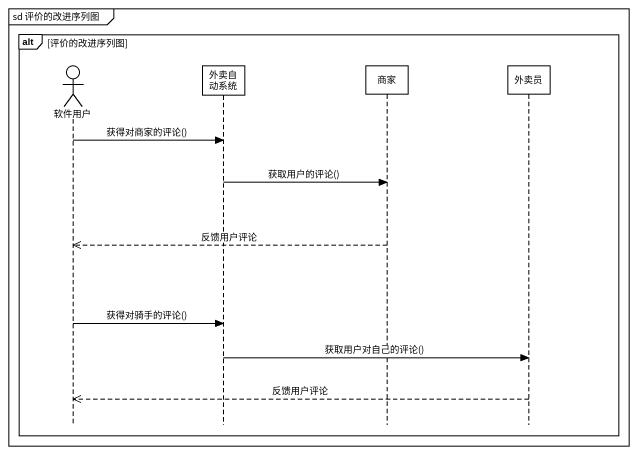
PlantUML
@startuml
mainframe sd 评价的改进序列图
hide footbox
actor 软件用户
participant 外卖自动系统
participant 商家
participant 外卖员

alt 评价的改进序列图
  软件用户 -> 外卖自动系统 : 获得对商家的评论()
  外卖自动系统 -> 商家 : 获取用户的评论()
  商家 -->> 软件用户 : 反馈用户评论
  软件用户 -> 外卖自动系统 : 获得对骑手的评论()
  外卖自动系统 -> 外卖员 : 获取用户对自己的评论()
  外卖员 -->> 软件用户 : 反馈用户评论
end
@enduml
